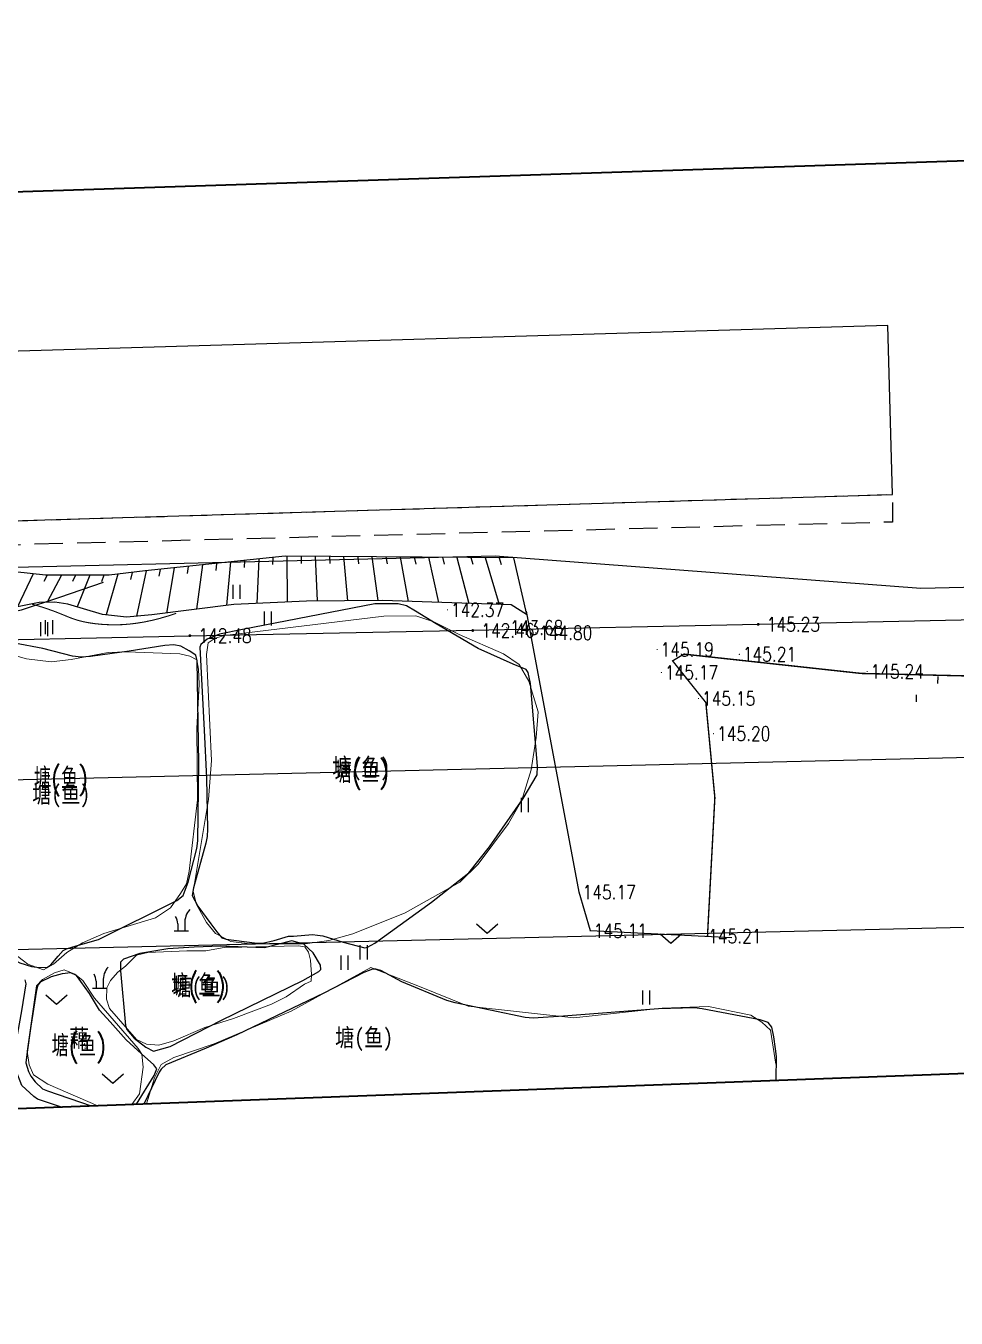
# Model space of a CAD drawing. Extents: x 529262 to 576451, y 2694391 to 2717535.
# Drawn here: x 564791.4 to 564857.2, y 2709312.5 to 2709403.8 of the extents above; entities that cross this region are included whole.
import ezdxf
from ezdxf.enums import TextEntityAlignment as Align
from ezdxf.xclip import XClip

# ---------------------------------------------------------------- set-up
doc = ezdxf.new("R2010")
doc.units = 0
doc.header["$XCLIPFRAME"] = 0
doc.linetypes.add('ACAD_ISO12W100', pattern=[22, 12, -3, 0.5, -3, 0.5, -3])
doc.linetypes.add('X5', pattern=[3, 2, -1])
for name, color, linetype in [('DGX', 8, 'Continuous'), ('DLSS', 4, 'Continuous'), ('DMTZ', 8, 'Continuous'), ('GCD', 8, 'Continuous'), ('JMD', 8, 'Continuous'), ('PP-COM', 7, 'Continuous'), ('RD-中线', 40, 'Continuous'), ('RD-红线', 7, 'Continuous'), ('ZBTZ', 8, 'Continuous'), ('污水管径标注_W10-', 202, 'Continuous')]:
    doc.layers.add(name, color=color, linetype=linetype)
doc.layers.add('SXSS', color=5, linetype='Continuous', lineweight=0)
doc.layers.add('控制界线1', color=30, linetype='ACAD_ISO12W100', lineweight=35)
doc.styles.add('HZ', font='rs.shx', dxfattribs={"width": 0.8, "bigfont": 'hztxt.shx'})
doc.styles.add('宋体', font='', dxfattribs={"width": 0.75})
doc.styles.get('宋体').set_extended_font_data('SimSun')
doc.linetypes.add('10421', pattern='A,2,[150,AAA.SHX,S=0.5,R=0,X=0,Y=0.5],1e-11', length=2)
doc.linetypes.add('10422', pattern='A,0.75,[150,AAA.SHX,S=0.5,R=0,X=0,Y=0.5],1.5,[177,AAA.SHX,S=1,R=0,X=0,Y=0.4],0.75', length=3)
doc.linetypes.add('1161', pattern='A,0,[149,AAA.SHX,S=0.15,R=0,X=0,Y=0],-1.6', length=1.6)

# ---------------------------------------------------------------- blocks, each defined once
blk = doc.blocks.new('A$C19FD0107')
at = {"layer": 'RD-中线', "color": 8, "linetype": 'Continuous', "flags": 128}
blk.add_lwpolyline([(-5924.006, 14966.572), (-6250.714, 14958.895), (-6608.765, 14950.957)], dxfattribs=at)
at = {"layer": 'RD-红线', "color": 8, "linetype": 'Continuous', "flags": 128}
for points in [[(-5951.172, 14977.937), (-6143.328, 14973.422)], [(-6173.391, 14975.716), (-6223.359, 14974.542), (-6223.377, 14974.542)], [(-5950.935, 14953.936), (-6213.384, 14947.769)]]:
    blk.add_lwpolyline(points, dxfattribs=at)
at = {"layer": 'RD-红线', "color": 8}
blk.add_lwpolyline([(-6143.328, 14973.422), (-6173.391, 14975.716)], dxfattribs=at)
blk = doc.blocks.new('GC200')
at = {"linetype": 'Continuous', "const_width": 0.2, "flags": 128}
blk.add_lwpolyline([(-0.1, 0, 1), (0.1, 0, 1)], format="xyb", close=True, dxfattribs=at)
blk = doc.blocks.new('gc210')
at = {"color": 8}
for p, q in [((-1, 0), (1, 0)), ((-0.5, 1), (-0.5, 0)), ((0.5, 1), (0.5, 0))]:
    blk.add_line(p, q, dxfattribs=at)
for centre, radius, start, end in [((-2.94, 0.81), 2.45, 4.3743, 29.0242), ((3.4, 1.11), 2.91, 139.3312, 182.0887)]:
    blk.add_arc(centre, radius, start, end, dxfattribs=at)
blk = doc.blocks.new('gc126')
at = {"color": 8}
for p, q in [((0, 0), (-1.5, 1.32)), ((1.5, 1.32), (0, 0))]:
    blk.add_line(p, q, dxfattribs=at)
blk = doc.blocks.new('gc121')
at = {"color": 8}
for p, q in [((-0.5, -1), (-0.5, 1)), ((0.5, -1), (0.5, 1))]:
    blk.add_line(p, q, dxfattribs=at)

msp = doc.modelspace()

# ---------------------------------------------------------------- linework, layer by layer
at = {"layer": 'DGX', "color": 252, "linetype": 'Continuous', "const_width": 0.075, "flags": 128}
msp.add_lwpolyline([(564791.899, 2709362.924), (564792.205, 2709362.838), (564792.514, 2709362.744), (564792.825, 2709362.644), (564793.139, 2709362.536), (564793.456, 2709362.421), (564793.776, 2709362.299), (564794.098, 2709362.169), (564794.424, 2709362.033), (564794.762, 2709361.902), (564795.121, 2709361.788), (564795.501, 2709361.691), (564795.903, 2709361.612), (564796.327, 2709361.55), (564796.772, 2709361.505), (564797.238, 2709361.478), (564797.726, 2709361.468), (564798.23, 2709361.479), (564798.745, 2709361.517), (564799.272, 2709361.58), (564799.809, 2709361.668), (564800.357, 2709361.783), (564800.916, 2709361.923), (564801.486, 2709362.089), (564802.067, 2709362.281)], dxfattribs=at)
at = {"layer": 'DLSS', "linetype": 'Continuous', "const_width": 0.1, "flags": 128}
msp.add_lwpolyline([(564991.131, 2709364.975), (564986.939, 2709364.539), (564974.357, 2709362.285), (564956.965, 2709360.961), (564948.237, 2709362.745), (564934.239, 2709361.648), (564893.864, 2709359.334), (564864.214, 2709357.711), (564850.457, 2709358.035), (564837.928, 2709359.4), (564837.132, 2709358.923), (564839.479, 2709355.98), (564840.116, 2709349.26), (564839.591, 2709339.418)], dxfattribs=at)
at = {"layer": 'DMTZ'}
for p, q in [((564803.92, 2709365.698), (564803.507, 2709362.563)), ((564804.915, 2709365.802), (564804.859, 2709365.305)), ((564805.909, 2709365.907), (564805.629, 2709362.833)), ((564806.904, 2709366.011), (564806.87, 2709365.512)), ((564807.898, 2709366.115), (564807.763, 2709362.977)), ((564808.893, 2709366.219), (564808.883, 2709365.719)), ((564809.888, 2709366.31), (564809.9, 2709363.081)), ((564810.888, 2709366.303), (564810.901, 2709365.804)), ((564811.888, 2709366.297), (564812.038, 2709363.152)), ((564812.888, 2709366.29), (564812.923, 2709365.791)), ((564813.888, 2709366.283), (564814.177, 2709363.164)), ((564814.888, 2709366.276), (564814.945, 2709365.78)), ((564815.888, 2709366.27), (564816.317, 2709363.175)), ((564816.888, 2709366.263), (564816.967, 2709365.769)), ((564817.888, 2709366.256), (564818.455, 2709363.116)), ((564818.888, 2709366.249), (564818.986, 2709365.759)), ((564819.888, 2709366.243), (564820.593, 2709363.044)), ((564820.888, 2709366.236), (564821.004, 2709365.75)), ((564821.888, 2709366.229), (564822.732, 2709362.972)), ((564822.888, 2709366.222), (564823.022, 2709365.741)), ((564823.888, 2709366.216), (564824.87, 2709362.901)), ((564824.888, 2709366.209), (564825.029, 2709365.729)), ((564825.888, 2709366.202), (564826.812, 2709362.186)), ((564791.965, 2709365.069), (564790.858, 2709362.733)), ((564792.96, 2709364.973), (564792.73, 2709364.529)), ((564793.96, 2709364.973), (564792.967, 2709363.057)), ((564794.96, 2709364.974), (564794.748, 2709364.521)), ((564795.96, 2709364.974), (564795.067, 2709362.734)), ((564796.96, 2709364.975), (564796.798, 2709364.501)), ((564797.955, 2709365.049), (564797.127, 2709362.172)), ((564798.949, 2709365.165), (564798.83, 2709364.679)), ((564799.942, 2709365.281), (564799.257, 2709362.075)), ((564800.936, 2709365.385), (564800.843, 2709364.894)), ((564801.931, 2709365.489), (564801.384, 2709362.293)), ((564802.926, 2709365.594), (564802.851, 2709365.099)), ((564855.855, 2709357.826), (564855.831, 2709357.327)), ((564854.342, 2709356.526), (564854.338, 2709356.026))]:
    msp.add_line(p, q, dxfattribs=at)
at = {"layer": 'DMTZ', "linetype": '10421', "flags": 128}
for points, elevation in [([(564784.642, 2709371.71), (564784.519, 2709371.061), (564784.087, 2709368.943), (564783.816, 2709366.601), (564783.321, 2709363.655), (564783.355, 2709363.092), (564783.574, 2709362.871), (564784.56, 2709362.492), (564786.204, 2709362.188), (564786.652, 2709362.124), (564787.139, 2709362.112), (564788.682, 2709362.112), (564789.802, 2709362.239), (564791.135, 2709362.517), (564793.857, 2709363.416), (564796.934, 2709364.477)], 142.623), ([(564804.257, 2709346.513), (564804.174, 2709346.047), (564803.296, 2709342.898), (564803.209, 2709342.364), (564803.589, 2709341.593), (564804.514, 2709340.353), (564804.929, 2709339.784), (564805.291, 2709339.372), (564805.591, 2709339.271), (564807.61, 2709339.008), (564808.168, 2709338.98), (564808.989, 2709339.186), (564810.003, 2709339.481), (564810.344, 2709339.472), (564811.687, 2709339.591), (564812.055, 2709339.556), (564812.417, 2709339.504), (564813.862, 2709339.069), (564815.398, 2709338.658), (564815.588, 2709338.702), (564816.099, 2709338.999), (564820.099, 2709341.895), (564822.75, 2709343.957), (564824.197, 2709345.799), (564826.567, 2709349.202), (564827.569, 2709350.869), (564827.59, 2709351.484), (564827.1, 2709357.32), (564826.92, 2709358.1), (564826.784, 2709358.302), (564825.865, 2709358.682), (564823.395, 2709359.803), (564820.432, 2709361.548), (564818.977, 2709362.431), (564818.329, 2709362.806), (564817.755, 2709362.951), (564816.107, 2709362.95), (564806.749, 2709361.143), (564805.119, 2709360.81), (564804.251, 2709360.462), (564803.811, 2709360.081), (564803.742, 2709359.894), (564804.046, 2709354.03), (564804.202, 2709350.639), (564804.269, 2709347.028), (564804.257, 2709346.513)], 142.738), ([(564791.859, 2709337.351), (564792.406, 2709337.274), (564792.97, 2709337.303), (564793.206, 2709337.456), (564793.744, 2709338.076), (564794.089, 2709338.469), (564794.318, 2709338.579), (564795.008, 2709338.79), (564796.584, 2709339.259), (564802.113, 2709342.009), (564802.55, 2709342.353), (564802.92, 2709343.306), (564803.528, 2709345.682), (564803.59, 2709346.211), (564803.669, 2709351.702), (564803.557, 2709358.916), (564803.465, 2709359.334), (564802.98, 2709359.626), (564802.389, 2709359.951), (564801.912, 2709360.06), (564801.276, 2709360.016), (564798.755, 2709359.596), (564796.023, 2709359.22), (564795.367, 2709359.18), (564794.752, 2709359.259), (564792.66, 2709359.787), (564790.655, 2709360.178), (564790.009, 2709360.311), (564789.24, 2709360.19), (564788.169, 2709360.079), (564787.824, 2709360.12), (564787.646, 2709360.214), (564786.551, 2709360.709), (564786.158, 2709360.867), (564785.803, 2709360.75), (564785.502, 2709360.619), (564784.617, 2709359.914), (564783.562, 2709358.977), (564783.372, 2709358.549), (564783.268, 2709357.142), (564783.318, 2709356.464), (564784.27, 2709354.336), (564784.469, 2709353.311), (564784.473, 2709350.19), (564784.124, 2709347.396), (564783.842, 2709344.154), (564783.925, 2709343.546), (564784.862, 2709342.422), (564787.063, 2709340.066), (564788.269, 2709339.218), (564790.509, 2709337.871), (564791.027, 2709337.607), (564791.859, 2709337.351)], 143.505), ([(564803.341, 2709338.7), (564801.484, 2709338.596), (564799.496, 2709338.26), (564798.348, 2709337.868), (564798.14, 2709337.648), (564798.124, 2709337.028), (564798.488, 2709333.165), (564798.589, 2709332.882), (564799.104, 2709332.269), (564799.916, 2709331.653), (564800.455, 2709331.353), (564801.652, 2709331.681), (564805.264, 2709333.557), (564811.003, 2709336.35), (564812.142, 2709336.981), (564812.292, 2709337.123), (564812.263, 2709337.438), (564811.748, 2709338.297), (564811.089, 2709338.927), (564810.233, 2709339.154)], 142.816)]:
    msp.add_lwpolyline(points, dxfattribs=dict(at, elevation=elevation))
at = {"layer": 'DMTZ', "linetype": 'Continuous', "flags": 128}
msp.add_lwpolyline([(564825.888, 2709366.202), (564809.768, 2709366.311), (564799.877, 2709365.274), (564797.326, 2709364.975), (564792.832, 2709364.973), (564787.176, 2709365.597), (564785.235, 2709365.67), (564784.191, 2709366.129)], dxfattribs=at)
at = {"layer": 'DMTZ', "linetype": '10421', "flags": 128}
msp.add_lwpolyline([(564841.324, 2709339.371), (564839.399, 2709339.468), (564831.323, 2709339.854), (564830.533, 2709342.592), (564826.803, 2709362.438)], dxfattribs=at)
at = {"layer": 'DMTZ', "linetype": '10422', "flags": 128}
msp.add_lwpolyline([(564810.233, 2709339.154), (564808.299, 2709338.65), (564805.219, 2709338.786), (564803.341, 2709338.7)], dxfattribs=at)
for points, elevation in [([(564799.271, 2709327.61), (564800.505, 2709329.643), (564800.702, 2709330.121), (564800.5, 2709330.397), (564799.607, 2709331.165), (564798.54, 2709332.159), (564797.408, 2709333.426), (564796.644, 2709334.266), (564795.953, 2709335.427), (564795.017, 2709336.704), (564794.625, 2709336.887), (564794.023, 2709336.818), (564793.228, 2709336.619), (564792.47, 2709336.244)], 143.318), ([(564844.425, 2709329.291), (564844.435, 2709329.342), (564844.459, 2709330.99), (564844.411, 2709331.516), (564844.292, 2709332.375), (564844.149, 2709333.067), (564843.893, 2709333.39), (564843.313, 2709333.569), (564839.229, 2709334.357), (564838.683, 2709334.424), (564836.124, 2709334.346), (564829.431, 2709333.833), (564827.275, 2709333.704), (564826.713, 2709333.734), (564821.783, 2709334.783), (564821.177, 2709334.939), (564817.998, 2709336.268), (564816.515, 2709337.056), (564816.176, 2709337.155), (564815.923, 2709337.141), (564815.312, 2709336.907), (564812.492, 2709335.449), (564806.362, 2709332.521)], 142.835), ([(564792.263, 2709327.978), (564792.018, 2709328.16), (564791.172, 2709328.945), (564790.772, 2709329.972), (564790.609, 2709330.791), (564790.639, 2709331.315), (564791.157, 2709334.222), (564791.474, 2709336.122), (564791.404, 2709336.407)], 143.583), ([(564792.47, 2709336.244), (564792.302, 2709336.02), (564792.196, 2709335.662), (564791.811, 2709333.138), (564791.517, 2709331.128), (564791.452, 2709330.533), (564791.637, 2709329.924), (564791.807, 2709329.592), (564792.113, 2709329.197), (564792.626, 2709328.7), (564792.978, 2709328.571), (564796.063, 2709327.491)], 143.273), ([(564806.362, 2709332.521), (564804.188, 2709331.581), (564801.33, 2709330.398), (564801.006, 2709330.099), (564800.87, 2709329.885), (564799.773, 2709327.629)], 142.835)]:
    msp.add_lwpolyline(points, dxfattribs=dict(at, elevation=elevation))
at = {"layer": 'DMTZ', "linetype": '10422'}
msp.add_lwpolyline([(564793.962, 2709327.413), (564792.263, 2709327.978)], dxfattribs=at)
at = {"layer": 'JMD', "linetype": 'Continuous', "flags": 128}
msp.add_lwpolyline([(564786.926, 2709380.666), (564787.261, 2709368.707), (564852.66, 2709370.673), (564852.335, 2709382.604)], close=True, dxfattribs=at)
at = {"layer": 'JMD', "linetype": 'X5', "flags": 128}
msp.add_lwpolyline([(564787.261, 2709368.707), (564852.66, 2709370.673), (564852.671, 2709368.722), (564787.372, 2709367.031)], close=True, dxfattribs=at)
at = {"layer": 'SXSS', "color": 8, "linetype": '10421', "flags": 128}
for points in [[(564805.481, 2709360.705), (564804.819, 2709360.528), (564804.335, 2709360.187), (564804.212, 2709359.384), (564804.558, 2709351.884), (564804.351, 2709349.145), (564803.268, 2709342.645), (564803.508, 2709341.709), (564804.198, 2709340.444), (564804.851, 2709339.668), (564805.923, 2709339.1), (564807.278, 2709338.936), (564811.187, 2709338.945), (564812.84, 2709339.177), (564814.557, 2709339.653), (564818.244, 2709341.135), (564822.095, 2709343.295), (564823.388, 2709344.561), (564825.544, 2709347.449), (564826.494, 2709349.084), (564827.138, 2709351.235), (564827.485, 2709353.521), (564827.644, 2709355.313), (564826.976, 2709357.484), (564826.288, 2709358.672), (564825.188, 2709359.422), (564822.045, 2709360.787), (564820.27, 2709361.674), (564818.992, 2709362.099), (564816.732, 2709362.071), (564806.848, 2709360.877)], [(564800.842, 2709331.777), (564800.842, 2709331.777), (564801.901, 2709332.101), (564804.093, 2709333.024), (564806.105, 2709333.675), (564808.8, 2709334.683), (564809.827, 2709335.193), (564811.124, 2709336.082), (564811.591, 2709336.303), (564811.619, 2709336.775), (564811.56, 2709337.8), (564811.404, 2709338.358), (564811.163, 2709338.739), (564810.684, 2709338.791), (564806.7, 2709338.713), (564806.7, 2709338.713), (564805.583, 2709338.695), (564804.155, 2709338.449), (564802.809, 2709338.457), (564800.071, 2709338.326), (564799.26, 2709338.138), (564798.482, 2709337.369), (564797.955, 2709336.945), (564797.433, 2709336.354), (564797.166, 2709335.829), (564797.166, 2709335.829), (564797.152, 2709335.046), (564797.36, 2709334.373), (564799.254, 2709332.178), (564799.976, 2709331.867)]]:
    msp.add_lwpolyline(points, close=True, dxfattribs=at)
msp.add_lwpolyline([(564803.524, 2709354.157), (564803.69, 2709357.282), (564803.647, 2709358.334), (564803.517, 2709358.987), (564803.517, 2709358.987), (564803.041, 2709359.254), (564802.319, 2709359.415), (564798.564, 2709359.558), (564797.258, 2709359.524), (564794.656, 2709359.01), (564793.249, 2709358.85), (564793.249, 2709358.85), (564791.505, 2709359.07), (564788.1, 2709360.002), (564788.1, 2709360.002), (564786.428, 2709359.825), (564784.96, 2709359.261), (564784.193, 2709358.617), (564783.62, 2709357.718), (564783.332, 2709356.789), (564783.332, 2709356.789), (564783.306, 2709355.032), (564784.129, 2709350.347), (564784.286, 2709348.572), (564784.215, 2709347.322), (564784.215, 2709347.322), (564783.934, 2709344.769), (564784.07, 2709343.836), (564784.603, 2709343.112), (564788.206, 2709340.102), (564788.206, 2709340.102), (564791.591, 2709337.502), (564792.689, 2709337.106), (564793.412, 2709337.497), (564794.337, 2709338.323), (564795.449, 2709339.021), (564796.969, 2709339.676), (564800.614, 2709340.774), (564800.614, 2709340.774), (564801.675, 2709341.475), (564802.383, 2709342.497), (564802.808, 2709343.168), (564802.99, 2709344.071), (564803.581, 2709349.108), (564803.524, 2709354.157), (564803.524, 2709354.157)], dxfattribs=at)
at = {"layer": 'SXSS', "color": 8, "linetype": '10422', "flags": 128}
for points in [[(564798.935, 2709327.598), (564799.475, 2709328.358), (564799.732, 2709330.24), (564799.647, 2709331.146), (564799.647, 2709331.146), (564799.38, 2709331.553), (564796.307, 2709335.098), (564796.307, 2709335.098), (564795.473, 2709336.341), (564794.909, 2709336.811), (564794.153, 2709337.096), (564793.462, 2709336.883), (564792.629, 2709336.423), (564792.194, 2709335.967), (564791.538, 2709331.366), (564791.695, 2709330.388), (564791.985, 2709329.703), (564791.985, 2709329.703), (564793.008, 2709329.039), (564796.531, 2709327.508)], [(564844.432, 2709330.452), (564844.045, 2709332.835), (564843.442, 2709333.419), (564842.652, 2709333.908), (564839.658, 2709334.506), (564836.401, 2709334.404), (564830.147, 2709333.713), (564822.681, 2709334.536), (564819.264, 2709335.923), (564815.82, 2709337.264), (564810.19, 2709334.196), (564804.752, 2709331.886), (564801.895, 2709330.92), (564801.011, 2709330.41), (564800.537, 2709329.473), (564799.966, 2709327.636)]]:
    msp.add_lwpolyline(points, dxfattribs=at)
at = {"layer": 'ZBTZ', "linetype": '1161', "flags": 128}
msp.add_lwpolyline([(564826.812, 2709362.186), (564825.719, 2709362.872), (564816.64, 2709363.177), (564811.264, 2709363.148), (564806.135, 2709362.897), (564800.359, 2709362.162), (564798.568, 2709362.02), (564796.855, 2709362.201), (564794.423, 2709362.926), (564793.488, 2709363.073), (564792.395, 2709363.04), (564789.684, 2709362.499), (564788.301, 2709362.304), (564786.688, 2709362.626), (564784.881, 2709363.366), (564783.829, 2709363.977), (564783.11, 2709364.603)], dxfattribs=at)
at = {"layer": '控制界线1', "color": 252, "linetype": 'Continuous', "flags": 128}
msp.add_lwpolyline([(564395.261, 2709379.068), (565147.729, 2709403.763), (565152.04, 2709340.742), (564393.606, 2709312.51)], close=True, dxfattribs=at)
at = {"layer": '污水管径标注_W10-'}
msp.add_lwpolyline([(564663.23, 2709357.761), (564683.054, 2709358.175), (564703.05, 2709358.592), (564723.217, 2709359.013), (564743.041, 2709359.427), (564763.037, 2709359.844), (564783.204, 2709360.265), (564803.028, 2709360.679), (564823.024, 2709361.096), (564843.191, 2709361.517), (564863.015, 2709361.931), (564883.011, 2709362.349), (564903.178, 2709362.769), (564923.002, 2709363.183), (564942.998, 2709363.601), (564963.165, 2709364.022), (564982.989, 2709364.435), (565002.985, 2709364.853), (565023.152, 2709365.274), (565042.976, 2709365.688), (565062.972, 2709366.105), (565083.138, 2709366.526)], dxfattribs=at)

# ---------------------------------------------------------------- block references
at = {"layer": 'GCD', "linetype": 'Continuous'}
ref = msp.add_blockref('GC200', (564821.231, 2709362.523, 142.371), dxfattribs=dict(at, xscale=0.1999999999534339, yscale=0.1999999999534339, zscale=0.1999999999534339))
ref.add_attrib('height', '142.37', dxfattribs={"linetype": 'Continuous', "height": 1, "style": 'HZ', "width": 0.8}).set_placement((564821.471, 2709362.523, 142.371), align=Align.MIDDLE_LEFT)
ref = msp.add_blockref('GC200', (564843.178, 2709361.498, 145.23), dxfattribs=dict(at, xscale=0.5, yscale=0.5, zscale=0.5))
ref.add_attrib('height', '145.23', dxfattribs={"linetype": 'Continuous', "height": 1, "style": 'HZ', "width": 0.8}).set_placement((564843.778, 2709361.498, 145.23), align=Align.MIDDLE_LEFT)
ref = msp.add_blockref('GC200', (564803.035, 2709360.7, 142.48), dxfattribs=dict(at, xscale=0.5, yscale=0.5, zscale=0.5))
ref.add_attrib('height', '142.48', dxfattribs={"linetype": 'Continuous', "height": 1, "style": 'HZ', "width": 0.8}).set_placement((564803.635, 2709360.7, 142.48), align=Align.MIDDLE_LEFT)
ref = msp.add_blockref('GC200', (564823.017, 2709361.067, 142.46), dxfattribs=dict(at, xscale=0.5, yscale=0.5, zscale=0.5))
ref.add_attrib('height', '142.46', dxfattribs={"linetype": 'Continuous', "height": 1, "style": 'HZ', "width": 0.8}).set_placement((564823.617, 2709361.067, 142.46), align=Align.MIDDLE_LEFT)
ref = msp.add_blockref('GC200', (564825.409, 2709361.263, 143.676), dxfattribs=dict(at, xscale=0.1999999999534339, yscale=0.1999999999534339, zscale=0.1999999999534339))
ref.add_attrib('height', '143.68', dxfattribs={"linetype": 'Continuous', "height": 1, "style": 'HZ', "width": 0.8}).set_placement((564825.649, 2709361.263, 143.676), align=Align.MIDDLE_LEFT)
ref = msp.add_blockref('GC200', (564827.455, 2709360.899, 144.802), dxfattribs=dict(at, xscale=0.1999999999534339, yscale=0.1999999999534339, zscale=0.1999999999534339))
ref.add_attrib('height', '144.80', dxfattribs={"linetype": 'Continuous', "height": 1, "style": 'HZ', "width": 0.8}).set_placement((564827.695, 2709360.899, 144.802), align=Align.MIDDLE_LEFT)
ref = msp.add_blockref('GC200', (564836.038, 2709359.725, 145.185), dxfattribs=dict(at, xscale=0.1999999999534339, yscale=0.1999999999534339, zscale=0.1999999999534339))
ref.add_attrib('height', '145.19', dxfattribs={"linetype": 'Continuous', "height": 1, "style": 'HZ', "width": 0.8}).set_placement((564836.278, 2709359.725, 145.185), align=Align.MIDDLE_LEFT)
ref = msp.add_blockref('GC200', (564841.847, 2709359.383, 145.205), dxfattribs=dict(at, xscale=0.1999999999534339, yscale=0.1999999999534339, zscale=0.1999999999534339))
ref.add_attrib('height', '145.21', dxfattribs={"linetype": 'Continuous', "height": 1, "style": 'HZ', "width": 0.8}).set_placement((564842.087, 2709359.383, 145.205), align=Align.MIDDLE_LEFT)
ref = msp.add_blockref('GC200', (564836.34, 2709358.1, 145.171), dxfattribs=dict(at, xscale=0.1999999999534339, yscale=0.1999999999534339, zscale=0.1999999999534339))
ref.add_attrib('height', '145.17', dxfattribs={"linetype": 'Continuous', "height": 1, "style": 'HZ', "width": 0.8}).set_placement((564836.58, 2709358.1, 145.171), align=Align.MIDDLE_LEFT)
ref = msp.add_blockref('GC200', (564850.873, 2709358.17, 145.238), dxfattribs=dict(at, xscale=0.1999999999534339, yscale=0.1999999999534339, zscale=0.1999999999534339))
ref.add_attrib('height', '145.24', dxfattribs={"linetype": 'Continuous', "height": 1, "style": 'HZ', "width": 0.8}).set_placement((564851.113, 2709358.17, 145.238), align=Align.MIDDLE_LEFT)
ref = msp.add_blockref('GC200', (564838.966, 2709356.262, 145.148), dxfattribs=dict(at, xscale=0.1999999999534339, yscale=0.1999999999534339, zscale=0.1999999999534339))
ref.add_attrib('height', '145.15', dxfattribs={"linetype": 'Continuous', "height": 1, "style": 'HZ', "width": 0.8}).set_placement((564839.206, 2709356.262, 145.148), align=Align.MIDDLE_LEFT)
ref = msp.add_blockref('GC200', (564840.028, 2709353.781, 145.199), dxfattribs=dict(at, xscale=0.1999999999534339, yscale=0.1999999999534339, zscale=0.1999999999534339))
ref.add_attrib('height', '145.20', dxfattribs={"linetype": 'Continuous', "height": 1, "style": 'HZ', "width": 0.8}).set_placement((564840.268, 2709353.781, 145.199), align=Align.MIDDLE_LEFT)
ref = msp.add_blockref('GC200', (564830.529, 2709342.595, 145.168), dxfattribs=dict(at, xscale=0.1999999999534339, yscale=0.1999999999534339, zscale=0.1999999999534339))
ref.add_attrib('height', '145.17', dxfattribs={"linetype": 'Continuous', "height": 1, "style": 'HZ', "width": 0.8}).set_placement((564830.769, 2709342.595, 145.168), align=Align.MIDDLE_LEFT)
ref = msp.add_blockref('GC200', (564831.319, 2709339.857, 145.113), dxfattribs=dict(at, xscale=0.1999999999534339, yscale=0.1999999999534339, zscale=0.1999999999534339))
ref.add_attrib('height', '145.11', dxfattribs={"linetype": 'Continuous', "height": 1, "style": 'HZ', "width": 0.8}).set_placement((564831.559, 2709339.857, 145.113), align=Align.MIDDLE_LEFT)
ref = msp.add_blockref('GC200', (564839.401, 2709339.484, 145.212), dxfattribs=dict(at, xscale=0.1999999999534339, yscale=0.1999999999534339, zscale=0.1999999999534339))
ref.add_attrib('height', '145.21', dxfattribs={"linetype": 'Continuous', "height": 1, "style": 'HZ', "width": 0.8}).set_placement((564839.641, 2709339.484, 145.212), align=Align.MIDDLE_LEFT)
at = {"layer": 'PP-COM'}
ref = msp.add_blockref('A$C19FD0107', (570997.993, 2694390.603), dxfattribs=at)
XClip(ref).set_block_clipping_path([(-9366.4383134884, 14428.6043910822), (-3328.4480743363, 17452.7484863754)])
at = {"layer": 'ZBTZ', "linetype": 'Continuous', "xscale": 0.5, "yscale": 0.5}
for name, p in [('gc121', (564806.339, 2709363.802)), ('gc121', (564808.553, 2709361.909)), ('gc121', (564792.753, 2709361.167)), ('gc121', (564793.098, 2709361.3)), ('gc121', (564826.705, 2709348.74)), ('gc126', (564824.039, 2709339.672)), ('gc126', (564837.002, 2709338.962)), ('gc121', (564815.324, 2709338.347)), ('gc121', (564813.963, 2709337.616)), ('gc121', (564835.27, 2709335.156)), ('gc126', (564793.615, 2709334.662)), ('gc126', (564797.602, 2709329.078))]:
    msp.add_blockref(name, p, dxfattribs=at)
at = {"layer": 'ZBTZ', "linetype": 'Continuous', "xscale": 0.5, "yscale": 0.5, "zscale": 0.5}
for p in [(564802.429, 2709339.864), (564796.665, 2709335.801)]:
    msp.add_blockref('gc210', p, dxfattribs=at)

# ---------------------------------------------------------------- texts
at = {"layer": 'SXSS', "color": 8, "linetype": '10421', "width": 0.8}
for height, style, p in [(1.25, '宋体', (564815.141, 2709351.357)), (1.5, 'HZ', (564815.189, 2709350.949)), (1.5, 'HZ', (564793.937, 2709350.519)), (1.25, '宋体', (564793.94, 2709349.456)), (1.5, 'HZ', (564803.641, 2709335.92)), (1.25, '宋体', (564803.859, 2709335.845)), (1.5, 'HZ', (564795.195, 2709331.631))]:
    msp.add_text('塘(鱼)', height=height, dxfattribs=dict(at, style=style)).set_placement(p, align=Align.MIDDLE)
at = {"layer": 'SXSS', "color": 8, "linetype": 'Continuous', "style": '宋体', "width": 0.8}
msp.add_text('塘(鱼)', height=1.25, dxfattribs=at).set_placement((564815.335, 2709332.26), align=Align.MIDDLE)
at = {"layer": 'ZBTZ', "linetype": 'Continuous', "style": '宋体', "width": 0.8}
msp.add_text('藕', height=1.25, dxfattribs=at).set_placement((564795.218, 2709332.313), align=Align.MIDDLE)

doc.saveas('drawing.dxf')
